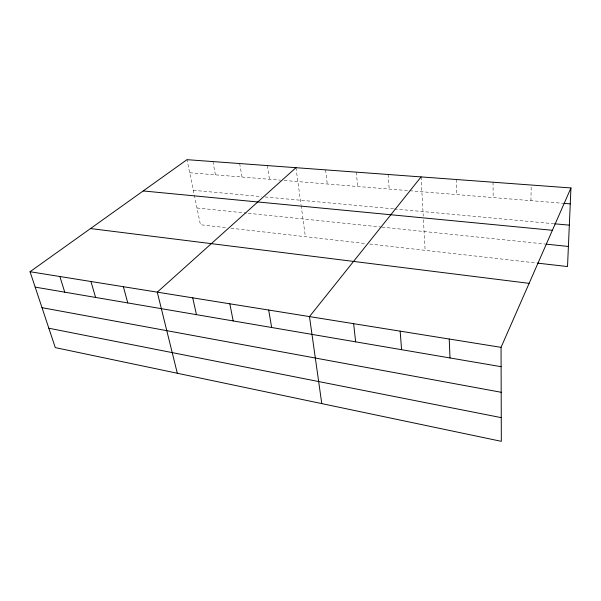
<?xml version="1.0" encoding="UTF-8"?>
<svg xmlns="http://www.w3.org/2000/svg" width="601" height="601" viewBox="0 0 601 601"><rect width="100%" height="100%" fill="white"/><g stroke="black" fill="none" stroke-linecap="round" stroke-linejoin="round"><path stroke-width="0.45" stroke-dasharray="3 2.25" d="M530.938 200.666L531.209 185.025M189.706 172.742L280.464 180.172M284.123 180.473L408.823 190.675M409.754 190.75L562.942 203.288M193.334 190.299L261.435 196.617M265.064 196.955L393.475 208.855M394.399 208.945L553.641 223.707M196.985 207.976L246.41 213.1M248.266 213.287L381.019 227.043M381.958 227.14L545.115 244.044M225.45 227.584L200.449 224.736L187.009 159.663M230.972 228.215L365.986 243.593M369.668 244.014L536.302 262.99M212.912 161.571L215.428 174.846M239.671 163.547L242 177.025M267.347 165.583L269.466 179.271M295.97 167.694L301.018 204.686M301.146 205.58L305.391 236.689M325.599 169.873L327.26 184.004M356.288 172.134L357.685 186.49M388.096 174.478L389.215 189.067M421.076 176.912L423.239 216.12M423.435 219.741L425.125 250.332M456.354 179.511L456.843 194.604M493.038 182.216L493.166 197.579"/><path stroke-width="0.9" d="M570.95 187.955L501.054 347.348L501.332 441.337L55.292 347.611L30.05 271.727L187.009 159.663L570.95 187.955L567.524 266.551L537.219 263.095M421.076 176.912L309.477 316.592L321.775 403.609M295.97 167.694L157.274 292.154L177.31 373.251M563.858 203.363L570.259 203.882M554.565 223.79L569.327 225.157M143.196 190.945L552.387 230.288M546.046 244.141L568.403 246.455M90.511 228.56L529.12 283.349M30.05 271.727L501.054 347.348M35.174 287.12L501.114 366.685M42.002 307.674L501.189 392.28M48.846 328.229L501.264 417.642M59.86 276.513L64.758 292.176M90.939 281.501L95.597 297.442M123.385 286.715L127.765 302.934M192.718 297.841L196.459 314.661M229.815 303.798L233.196 320.934M268.692 310.041L271.66 327.5M353.643 323.684L355.642 341.841M400.161 331.151L401.581 349.684M449.225 339.024L450.006 357.956"/></g></svg>
